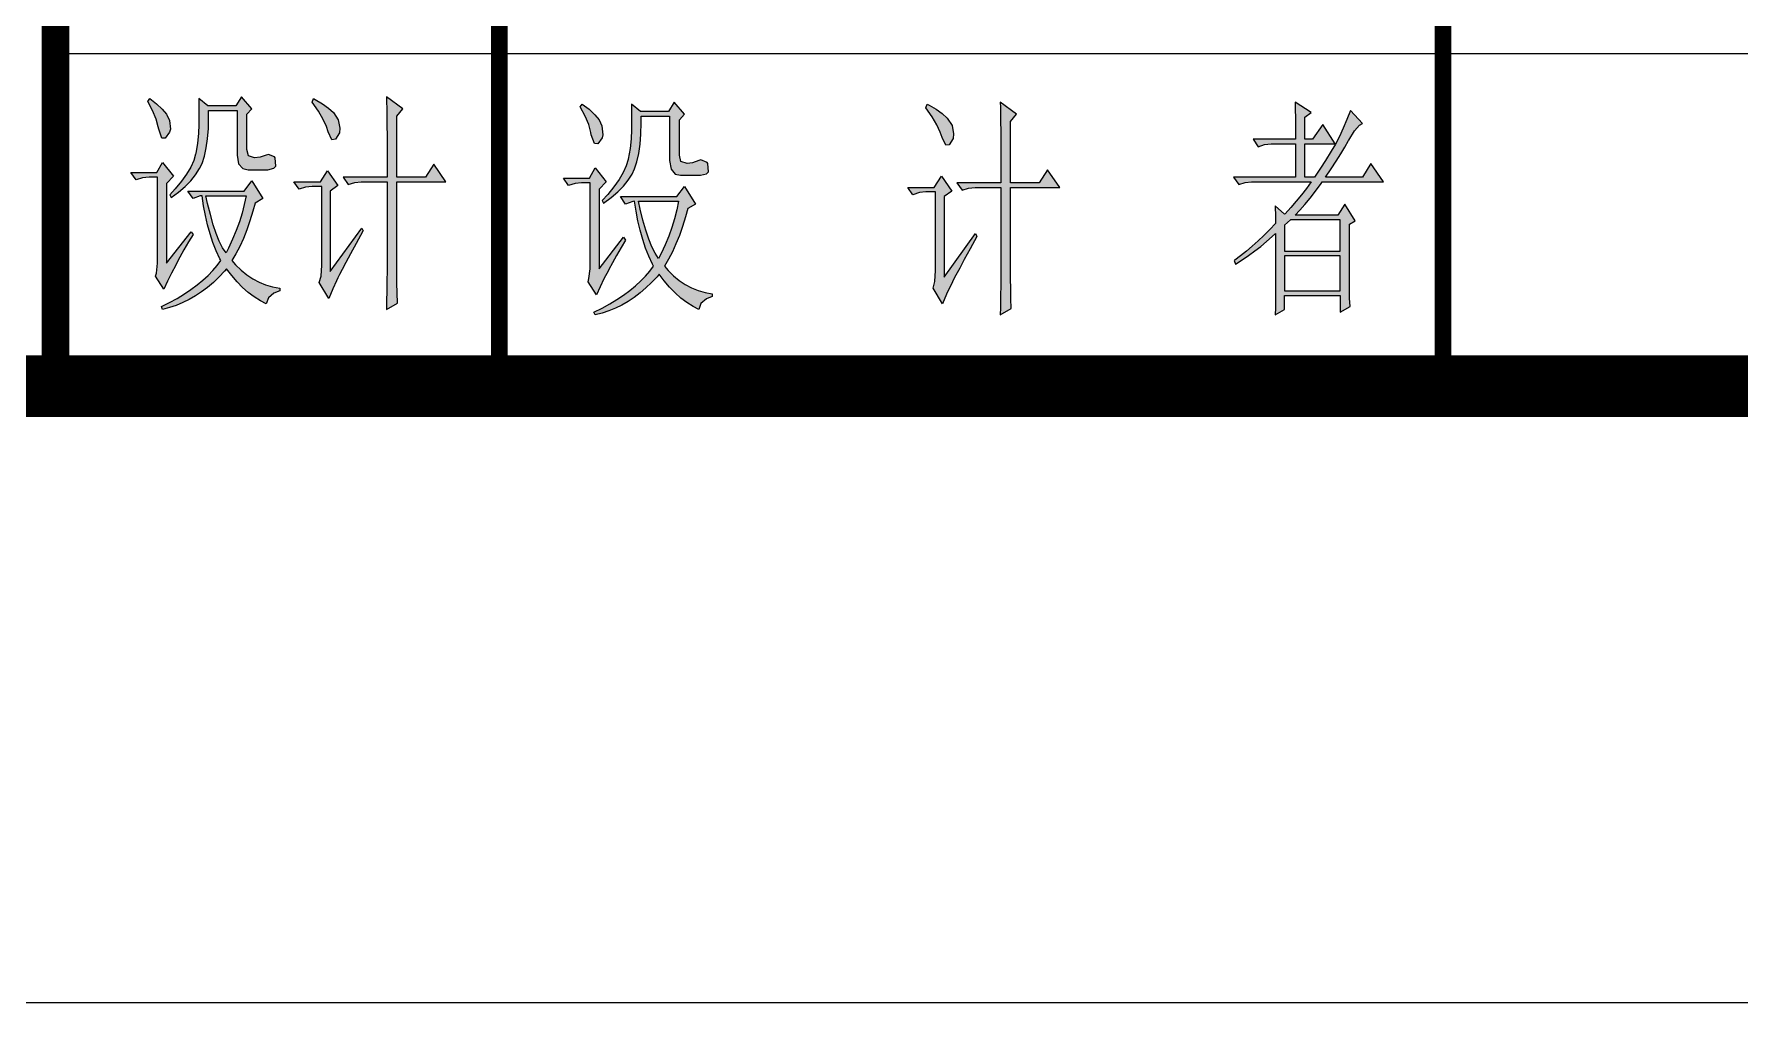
# Model space of a CAD drawing. Extents: x 458975 to 585950, y -118893 to 21149.
# Drawn here: x 568715 to 571481, y -70226 to -68655 of the extents above; entities that cross this region are included whole.
import ezdxf

# ---------------------------------------------------------------- set-up
doc = ezdxf.new("R2010")
doc.units = 0
doc.header["$LTSCALE"] = 1000
doc.header["$MEASUREMENT"] = 0
doc.layers.add('1', color=3, linetype='CONTINUOUS')
doc.layers.add('PUB_TITLE', color=4, linetype='CONTINUOUS')

msp = doc.modelspace()

# ---------------------------------------------------------------- hatches: boundary and pattern name
at = {"layer": '1'}
h = msp.add_hatch(color=256, dxfattribs=at)
h.paths.add_polyline_path([(569010.3, -69006.2), (569004.9, -68992.8), (569000.3, -68978.8), (568996.1, -68964.1), (568992.6, -68949), (568989.5, -68933.2), (568987.2, -68917), (568984.3, -68917.3), (568972.6, -68921.5), (568964.2, -68909.5), (569055.5, -68909.5), (569068.1, -68892.9), (569086, -68921.5), (569073.4, -68929), (569069.7, -68942.2), (569064.9, -68957.7), (569059.7, -68972.4), (569054.2, -68986.2), (569048.4, -68999.1), (569042.2, -69011), (569035.5, -69022), (569041.7, -69029.1), (569050.4, -69037.8), (569059.7, -69045.5), (569069.4, -69052), (569079.6, -69057.4), (569090.3, -69061.7), (569101.5, -69064.9), (569113.2, -69066.9), (569113.2, -69071.4), (569103.7, -69075.2), (569094.7, -69082.6), (569091.2, -69092.4), (569082.1, -69087.7), (569071.9, -69081.1), (569062.2, -69073.9), (569052.8, -69065.6), (569043.9, -69056.5), (569035.4, -69046.3), (569027.1, -69035.5), (569023.8, -69039.4), (569014.8, -69048.8), (569005.6, -69057.6), (568996.2, -69065.6), (568986.5, -69072.9), (568976.6, -69079.4), (568966.5, -69085.3), (568956.1, -69090.4), (568945.3, -69094.8), (568934.4, -69098.5), (568923.3, -69101.4), (568921.3, -69096.9), (568934.3, -69090.3), (568946.8, -69083.5), (568958.5, -69076.3), (568969.2, -69069.1), (568979.4, -69061.7), (568988.7, -69054.2), (568997.1, -69046.3), (569004.8, -69038.4), (569011.6, -69030.2), (569017.7, -69022), (569016.2, -69019.1)])
h.paths.add_polyline_path([(569210.2, -69045), (569207.6, -69050.4), (569205.3, -69055.2), (569199.5, -69067.8), (569193, -69083.5), (569177.2, -69057.9), (569180.2, -69047.3), (569181.4, -69029.5), (569181.4, -68901.9), (569165.6, -68901.9), (569155.1, -68902.9), (569144.7, -68906.4), (569136.3, -68894.5), (569179.3, -68894.5), (569190.8, -68876.5), (569207.6, -68900.5), (569195, -68909.5), (569195, -69040), (569246.5, -68969.5), (569248.5, -68974), (569248.2, -68974.4), (569237.3, -68994.3), (569228.1, -69011.4), (569220.4, -69025.5), (569214.4, -69036.8)])
h.paths.add_polyline_path([(569286.3, -69101.4), (569304.2, -69091), (569303.6, -69074.6), (569303.3, -69058.7), (569303.2, -69042.9), (569303, -69035.5), (569303, -68894.5), (569382.8, -68894.5), (569362.9, -68866), (569349.3, -68887), (569303, -68887), (569303, -68788), (569312.6, -68775.9), (569286.3, -68756.5), (569286.5, -68764.9), (569286.8, -68775.5), (569286.9, -68788.1), (569287.1, -68802.9), (569287.2, -68819.7), (569287.2, -68838.7), (569287.4, -68859.9), (569287.4, -68887), (569216, -68887), (569224.4, -68899), (569234.9, -68895.5), (569245.3, -68894.5), (569287.4, -68894.5), (569287.4, -69039.7), (569287.1, -69053.7), (569286.9, -69070.1), (569286.5, -69089.1)])
h.paths.add_polyline_path([(569639, -69051.7), (569632.6, -69064.7), (569626.8, -69077.5), (569613.2, -69056.5), (569614.6, -69051.4), (569616.4, -69035.5), (569616.4, -68896), (569602.7, -68896), (569592.1, -68897), (569581.7, -68900.5), (569573.3, -68888.4), (569615.3, -68888.4), (569624.8, -68871.9), (569642.6, -68894.5), (569631, -68906.4), (569631, -69035.5), (569670.9, -68984.4), (569674.1, -68988.9), (569666.8, -69000.8), (569659.3, -69013.7), (569652.6, -69025.7), (569646.8, -69036.9), (569646.1, -69038.4)])
h.paths.add_polyline_path([(569796.1, -69091.6), (569792.7, -69101.4), (569783.5, -69096.6), (569773.4, -69090.1), (569763.7, -69082.9), (569754.2, -69074.6), (569745.4, -69065.5), (569736.7, -69055.3), (569728.6, -69044.4), (569725.1, -69048.4), (569716.3, -69057.8), (569707.1, -69066.6), (569697.7, -69074.6), (569688, -69081.9), (569678.1, -69088.4), (569668, -69094.3), (569657.5, -69099.4), (569646.8, -69103.8), (569635.9, -69107.5), (569624.8, -69110.4), (569622.6, -69105.9), (569635.8, -69099.3), (569648.3, -69092.4), (569659.9, -69085.3), (569670.7, -69078.1), (569680.9, -69070.7), (569690.2, -69063.2), (569698.6, -69055.3), (569706.3, -69047.3), (569713.1, -69039.2), (569719.2, -69031), (569717.7, -69028.1), (569711.8, -69015.2), (569706.4, -69001.8), (569701.8, -68987.8), (569697.6, -68973.1), (569694.1, -68958), (569691, -68942.2), (569688.7, -68926), (569685.7, -68926.3), (569674.1, -68930.5), (569665.7, -68918.4), (569757, -68918.4), (569769.5, -68901.9), (569787.3, -68930.5), (569774.8, -68938), (569771.2, -68951.2), (569766.4, -68966.7), (569761.2, -68981.4), (569755.7, -68995.2), (569749.9, -69008.1), (569743.7, -69019.9), (569737, -69031), (569743.1, -69038.1), (569751.9, -69046.8), (569761.1, -69054.5), (569770.8, -69061), (569781.1, -69066.3), (569791.8, -69070.7), (569803, -69073.9), (569814.7, -69075.9), (569814.7, -69080.4), (569805.1, -69084.2)])
h.paths.add_polyline_path([(568997.8, -68779), (569043.9, -68779), (569043.9, -68851), (569046.2, -68865.1), (569053.1, -68873.1), (569061.8, -68875), (569078.6, -68875), (569094.1, -68874.8), (569103.7, -68872.3), (569106.8, -68869), (569105.8, -68855.7), (569104.8, -68853.9), (569094.7, -68850), (569091.2, -68851), (569081.3, -68854.7), (569072.2, -68855.5), (569062.3, -68852.2), (569059.7, -68842), (569059.7, -68784.9), (569068.1, -68775.9), (569051.3, -68756.5), (569041.9, -68771.4), (568996.8, -68771.4), (568982, -68759.5), (568982, -68801.4), (568981.4, -68815.9), (568979.8, -68831.6), (568976.9, -68848.6), (568976.8, -68849.4), (568973.7, -68859.7), (568968.8, -68870.5), (568962.1, -68881.8), (568953.7, -68893.5), (568943.6, -68906), (568934.9, -68915.4), (568936.9, -68919.9), (568949.1, -68911.1), (568959.8, -68901.9), (568969.1, -68892.6), (568976.8, -68882.9), (568983.2, -68873.1), (568987.2, -68864.5), (568991, -68852.8), (568993.9, -68839.6), (568996.1, -68824.6), (568997.4, -68808), (568997.8, -68789.7)])
h.paths.add_polyline_path([(568957.8, -69004.7), (568951.1, -69016.8), (568945.3, -69027.9), (568944.6, -69029.4), (568937.5, -69042.7), (568931.1, -69055.8), (568925.3, -69068.5), (568911.7, -69047.5), (568913.1, -69042.4), (568914.9, -69026.5), (568914.9, -68887), (568901.2, -68887), (568890.7, -68888), (568880.2, -68891.5), (568871.8, -68879.4), (568913.9, -68879.4), (568923.3, -68862.9), (568941.1, -68885.5), (568929.5, -68897.4), (568929.5, -69026.5), (568969.4, -68975.4), (568972.6, -68979.9), (568965.3, -68991.8)])
h.paths.add_polyline_path([(569026.1, -69009.9), (569020.6, -69001.4), (569015.2, -68990.8), (569010.1, -68978.3), (569005.2, -68964), (569000.7, -68947.7), (568996.2, -68929.6), (568993.6, -68917), (569058.6, -68917), (569055.7, -68931.1), (569052, -68945.3), (569047.7, -68959.3), (569042.6, -68973.5), (569036.8, -68987.6), (569030.3, -69001.8)], flags=16)
h.paths.add_polyline_path([(568907, -68779), (568899.2, -68764), (568902.3, -68759.5), (568913.3, -68767.9), (568922.7, -68776.6), (568929.5, -68784.9), (568934.2, -68794.9), (568935.9, -68809), (568934.6, -68814.2), (568927.5, -68823.9), (568922, -68823.5), (568917, -68809), (568916.3, -68805.5), (568912.7, -68792.7)])
h.paths.add_polyline_path([(569203.4, -68825.5), (569197.8, -68826.2), (569191.8, -68813.5), (569189.1, -68804.8), (569183.7, -68793.3), (569175.9, -68780.1), (569165.6, -68765.5), (569167.7, -68759.5), (569170.9, -68761.1), (569182.5, -68767.8), (569192.2, -68774.8), (569200.2, -68782), (569208.1, -68794.2), (569210.8, -68807.5), (569209.9, -68815.2)])
h.paths.add_polyline_path([(569608.5, -68788), (569600.5, -68773), (569603.7, -68768.5), (569614.8, -68776.9), (569624, -68785.6), (569631, -68794), (569635.6, -68803.9), (569637.4, -68818), (569636.1, -68823.2), (569629, -68833), (569623.5, -68832.5), (569618.4, -68818), (569617.8, -68814.5), (569614.2, -68801.7)])
h.paths.add_polyline_path([(569806.3, -68862.9), (569796.1, -68859), (569792.7, -68860), (569782.8, -68863.6), (569773.7, -68864.5), (569763.8, -68861.3), (569761.2, -68851), (569761.2, -68794), (569769.5, -68784.9), (569752.8, -68765.5), (569743.4, -68780.4), (569698.1, -68780.4), (569683.5, -68768.5), (569683.5, -68810.4), (569682.9, -68824.9), (569681.3, -68840.6), (569678.4, -68857.6), (569678.3, -68858.4), (569675.2, -68868.7), (569670.3, -68879.4), (569663.6, -68890.8), (569655.2, -68902.5), (569645.1, -68915), (569636.2, -68924.5), (569638.4, -68929), (569650.6, -68920), (569661.3, -68910.9), (569670.6, -68901.6), (569678.3, -68891.9), (569684.6, -68882.1), (569688.7, -68873.5), (569692.5, -68861.9), (569695.4, -68848.6), (569697.6, -68833.6), (569698.9, -68817), (569699.3, -68798.7), (569699.3, -68788), (569745.4, -68788), (569745.4, -68860), (569747.7, -68874.1), (569754.5, -68882.1), (569763.2, -68883.9), (569780.1, -68883.9), (569795.6, -68883.8), (569805.1, -68881.3), (569808.3, -68878), (569807.3, -68864.7)])
h.paths.add_polyline_path([(569731.6, -69010.8), (569727.6, -69018.9), (569722.1, -69010.4), (569716.7, -68999.8), (569711.6, -68987.3), (569706.7, -68973), (569702, -68956.7), (569697.7, -68938.6), (569695.1, -68926), (569760, -68926), (569757.1, -68940.1), (569753.5, -68954.3), (569749.2, -68968.3), (569744.1, -68982.5), (569738.3, -68996.6)], flags=16)
h.paths.add_polyline_path([(570205.5, -69054), (570202.9, -69059.5), (570200.5, -69064.2), (570194.7, -69076.8), (570188.2, -69092.4), (570172.6, -69066.9), (570175.5, -69056.3), (570176.8, -69038.5), (570176.8, -68910.9), (570161, -68910.9), (570150.4, -68911.9), (570139.9, -68915.4), (570131.5, -68903.5), (570174.6, -68903.5), (570186.2, -68885.5), (570202.9, -68909.5), (570190.4, -68918.4), (570190.4, -69048.9), (570241.7, -68978.5), (570243.9, -68983), (570243.6, -68983.4), (570232.6, -69003.4), (570223.3, -69020.4), (570215.8, -69034.4), (570209.8, -69045.8)])
h.paths.add_polyline_path([(570299.4, -69100), (570299, -69083.6), (570298.6, -69067.6), (570298.4, -69051.8), (570298.4, -68903.5), (570378.2, -68903.5), (570358.1, -68875), (570344.5, -68896), (570298.4, -68896), (570298.4, -68796.9), (570307.8, -68784.9), (570281.6, -68765.5), (570281.9, -68773.9), (570282, -68784.5), (570282.2, -68797.1), (570282.3, -68811.9), (570282.5, -68828.7), (570282.6, -68847.7), (570282.6, -68896), (570211.3, -68896), (570219.7, -68908), (570230.1, -68904.5), (570240.7, -68903.5), (570282.6, -68903.5), (570282.6, -69048.7), (570282.5, -69062.7), (570282.2, -69079.1), (570281.9, -69098.1), (570281.6, -69110.4)])
h.paths.add_polyline_path([(570787.9, -68825.5), (570775.4, -68825.5), (570775.4, -68789.5), (570785.9, -68782), (570759.6, -68765.5), (570760.1, -68776.8), (570760.5, -68791.4), (570760.6, -68809.6), (570760.6, -68825.5), (570691.5, -68825.5), (570699.9, -68837.5), (570710.3, -68834.1), (570720.8, -68833), (570760.6, -68833), (570760.6, -68887), (570660, -68887), (570668.3, -68899), (570678.9, -68895.5), (570689.3, -68894.5), (570785.9, -68894.5), (570778.2, -68905.1), (570770.1, -68915.5), (570761.7, -68926), (570752.8, -68936.1), (570743.4, -68946.3), (570742.8, -68947), (570727.2, -68933.5), (570728, -68951.2), (570728.2, -68961.9), (570718.7, -68971.8), (570709.2, -68981.4), (570699.8, -68990.2), (570690.3, -68998.8), (570680.9, -69006.8), (570671.3, -69014.3), (570661.9, -69021.4), (570661, -69022), (570663.1, -69027.9), (570673.8, -69021.1), (570684.1, -69013.9), (570694.2, -69006.6), (570704.1, -68999.1), (570713.5, -68991.2), (570722.8, -68983.3), (570728.2, -68978.5), (570728.2, -69062.4), (570728, -69083.2), (570727.7, -69099.1), (570727.2, -69110.4), (570742.8, -69101.4), (570742.8, -69079), (570833.1, -69079), (570833.1, -69105.9), (570848.8, -69096.9), (570848.2, -69083.3), (570847.9, -69067.2), (570847.8, -69050.4), (570847.8, -68963.4), (570857.2, -68957.5), (570840.4, -68930.5), (570828.9, -68948.5), (570759.6, -68948.5), (570767.5, -68940.5), (570775.6, -68931.2), (570784, -68920.9), (570792.8, -68909.6), (570801.8, -68897.1), (570803.7, -68894.5), (570903.3, -68894.5), (570882.4, -68864.5), (570868.8, -68887), (570808.9, -68887), (570818.1, -68873.6), (570826.5, -68861), (570833.9, -68849.1), (570840.5, -68838), (570846.5, -68827.5), (570846.8, -68827), (570856.2, -68811.9), (570864.2, -68802.7), (570868.8, -68800), (570849.8, -68779), (570843.9, -68793.6), (570837.8, -68807.5), (570831.6, -68820.7), (570825, -68833.2), (570818.5, -68844.9), (570818.4, -68844.9), (570809.1, -68859.7), (570801.1, -68872.1), (570794.4, -68882.2), (570791.1, -68887), (570775.4, -68887), (570775.4, -68833), (570824.7, -68833), (570804.7, -68801.4)])
h.paths.add_polyline_path([(570833.1, -69014.4), (570742.8, -69014.4), (570742.8, -69071.4), (570833.1, -69071.4)], flags=16)
h.paths.add_polyline_path([(570752.2, -68956), (570742.8, -68965), (570742.8, -69006.9), (570833.1, -69006.9), (570833.1, -68956)], flags=16)
h.paths.add_polyline_path([(570198.8, -68834.5), (570193.1, -68835.2), (570187.2, -68822.5), (570184.4, -68813.8), (570178.9, -68802.3), (570171.1, -68789.1), (570161, -68774.5), (570163, -68768.5), (570166.2, -68770.1), (570177.8, -68776.8), (570187.6, -68783.7), (570195.6, -68791), (570203.4, -68803.2), (570206, -68816.5), (570205.3, -68824.2)])

# ---------------------------------------------------------------- linework, layer by layer
for p, q in [((568749.5, -64076.8), (568749.5, -69226.1)), ((568749.5, -68686.1), (574149.5, -68686.1))]:
    msp.add_line(p, q, dxfattribs=at)
at = {"layer": '1', "const_width": 45}
msp.add_lwpolyline([(568749.5, -64006.5), (584949.5, -64006.5), (584949.5, -69226.1), (568749.5, -69226.1)], close=True, dxfattribs=at)
at = {"layer": '1', "const_width": 27}
for points in [[(569469.5, -65446.1), (569469.5, -69226.1)], [(570999.5, -65446.1), (570999.5, -69226.1)]]:
    msp.add_lwpolyline(points, dxfattribs=at)
at = {"layer": '1'}
for points in [[(568907, -68779), (568899.2, -68764), (568902.3, -68759.5), (568913.3, -68767.9), (568922.7, -68776.6), (568929.5, -68784.9), (568934.2, -68794.9), (568935.9, -68809), (568934.6, -68814.2), (568927.5, -68823.9), (568922, -68823.5), (568917, -68809), (568916.3, -68805.5), (568912.7, -68792.7)], [(568997.8, -68779), (569043.9, -68779), (569043.9, -68851), (569046.2, -68865.1), (569053.1, -68873.1), (569061.8, -68875), (569078.6, -68875), (569094.1, -68874.8), (569103.7, -68872.3), (569106.8, -68869), (569105.8, -68855.7), (569104.8, -68853.9), (569094.7, -68850), (569091.2, -68851), (569081.3, -68854.7), (569072.2, -68855.5), (569062.3, -68852.2), (569059.7, -68842), (569059.7, -68784.9), (569068.1, -68775.9), (569051.3, -68756.5), (569041.9, -68771.4), (568996.8, -68771.4), (568982, -68759.5), (568982, -68801.4), (568981.4, -68815.9), (568979.8, -68831.6), (568976.9, -68848.6), (568976.8, -68849.4), (568973.7, -68859.7), (568968.8, -68870.5), (568962.1, -68881.8), (568953.7, -68893.5), (568943.6, -68906), (568934.9, -68915.4), (568936.9, -68919.9), (568949.1, -68911.1), (568959.8, -68901.9), (568969.1, -68892.6), (568976.8, -68882.9), (568983.2, -68873.1), (568987.2, -68864.5), (568991, -68852.8), (568993.9, -68839.6), (568996.1, -68824.6), (568997.4, -68808), (568997.8, -68789.7)], [(569203.4, -68825.5), (569197.8, -68826.2), (569191.8, -68813.5), (569189.1, -68804.8), (569183.7, -68793.3), (569175.9, -68780.1), (569165.6, -68765.5), (569167.7, -68759.5), (569170.9, -68761.1), (569182.5, -68767.8), (569192.2, -68774.8), (569200.2, -68782), (569208.1, -68794.2), (569210.8, -68807.5), (569209.9, -68815.2)], [(569286.3, -69101.4), (569304.2, -69091), (569303.6, -69074.6), (569303.3, -69058.7), (569303.2, -69042.9), (569303, -69035.5), (569303, -68894.5), (569382.8, -68894.5), (569362.9, -68866), (569349.3, -68887), (569303, -68887), (569303, -68788), (569312.6, -68775.9), (569286.3, -68756.5), (569286.5, -68764.9), (569286.8, -68775.5), (569286.9, -68788.1), (569287.1, -68802.9), (569287.2, -68819.7), (569287.2, -68838.7), (569287.4, -68859.9), (569287.4, -68887), (569216, -68887), (569224.4, -68899), (569234.9, -68895.5), (569245.3, -68894.5), (569287.4, -68894.5), (569287.4, -69039.7), (569287.1, -69053.7), (569286.9, -69070.1), (569286.5, -69089.1)], [(569806.3, -68862.9), (569796.1, -68859), (569792.7, -68860), (569782.8, -68863.6), (569773.7, -68864.5), (569763.8, -68861.3), (569761.2, -68851), (569761.2, -68794), (569769.5, -68784.9), (569752.8, -68765.5), (569743.4, -68780.4), (569698.1, -68780.4), (569683.5, -68768.5), (569683.5, -68810.4), (569682.9, -68824.9), (569681.3, -68840.6), (569678.4, -68857.6), (569678.3, -68858.4), (569675.2, -68868.7), (569670.3, -68879.4), (569663.6, -68890.8), (569655.2, -68902.5), (569645.1, -68915), (569636.2, -68924.5), (569638.4, -68929), (569650.6, -68920), (569661.3, -68910.9), (569670.6, -68901.6), (569678.3, -68891.9), (569684.6, -68882.1), (569688.7, -68873.5), (569692.5, -68861.9), (569695.4, -68848.6), (569697.6, -68833.6), (569698.9, -68817), (569699.3, -68798.7), (569699.3, -68788), (569745.4, -68788), (569745.4, -68860), (569747.7, -68874.1), (569754.5, -68882.1), (569763.2, -68883.9), (569780.1, -68883.9), (569795.6, -68883.8), (569805.1, -68881.3), (569808.3, -68878), (569807.3, -68864.7)], [(570299.4, -69100), (570299, -69083.6), (570298.6, -69067.6), (570298.4, -69051.8), (570298.4, -68903.5), (570378.2, -68903.5), (570358.1, -68875), (570344.5, -68896), (570298.4, -68896), (570298.4, -68796.9), (570307.8, -68784.9), (570281.6, -68765.5), (570281.9, -68773.9), (570282, -68784.5), (570282.2, -68797.1), (570282.3, -68811.9), (570282.5, -68828.7), (570282.6, -68847.7), (570282.6, -68896), (570211.3, -68896), (570219.7, -68908), (570230.1, -68904.5), (570240.7, -68903.5), (570282.6, -68903.5), (570282.6, -69048.7), (570282.5, -69062.7), (570282.2, -69079.1), (570281.9, -69098.1), (570281.6, -69110.4)], [(570787.9, -68825.5), (570775.4, -68825.5), (570775.4, -68789.5), (570785.9, -68782), (570759.6, -68765.5), (570760.1, -68776.8), (570760.5, -68791.4), (570760.6, -68809.6), (570760.6, -68825.5), (570691.5, -68825.5), (570699.9, -68837.5), (570710.3, -68834.1), (570720.8, -68833), (570760.6, -68833), (570760.6, -68887), (570660, -68887), (570668.3, -68899), (570678.9, -68895.5), (570689.3, -68894.5), (570785.9, -68894.5), (570778.2, -68905.1), (570770.1, -68915.5), (570761.7, -68926), (570752.8, -68936.1), (570743.4, -68946.3), (570742.8, -68947), (570727.2, -68933.5), (570728, -68951.2), (570728.2, -68961.9), (570718.7, -68971.8), (570709.2, -68981.4), (570699.8, -68990.2), (570690.3, -68998.8), (570680.9, -69006.8), (570671.3, -69014.3), (570661.9, -69021.4), (570661, -69022), (570663.1, -69027.9), (570673.8, -69021.1), (570684.1, -69013.9), (570694.2, -69006.6), (570704.1, -68999.1), (570713.5, -68991.2), (570722.8, -68983.3), (570728.2, -68978.5), (570728.2, -69062.4), (570728, -69083.2), (570727.7, -69099.1), (570727.2, -69110.4), (570742.8, -69101.4), (570742.8, -69079), (570833.1, -69079), (570833.1, -69105.9), (570848.8, -69096.9), (570848.2, -69083.3), (570847.9, -69067.2), (570847.8, -69050.4), (570847.8, -68963.4), (570857.2, -68957.5), (570840.4, -68930.5), (570828.9, -68948.5), (570759.6, -68948.5), (570767.5, -68940.5), (570775.6, -68931.2), (570784, -68920.9), (570792.8, -68909.6), (570801.8, -68897.1), (570803.7, -68894.5), (570903.3, -68894.5), (570882.4, -68864.5), (570868.8, -68887), (570808.9, -68887), (570818.1, -68873.6), (570826.5, -68861), (570833.9, -68849.1), (570840.5, -68838), (570846.5, -68827.5), (570846.8, -68827), (570856.2, -68811.9), (570864.2, -68802.7), (570868.8, -68800), (570849.8, -68779), (570843.9, -68793.6), (570837.8, -68807.5), (570831.6, -68820.7), (570825, -68833.2), (570818.5, -68844.9), (570818.4, -68844.9), (570809.1, -68859.7), (570801.1, -68872.1), (570794.4, -68882.2), (570791.1, -68887), (570775.4, -68887), (570775.4, -68833), (570824.7, -68833), (570804.7, -68801.4)], [(569608.5, -68788), (569600.5, -68773), (569603.7, -68768.5), (569614.8, -68776.9), (569624, -68785.6), (569631, -68794), (569635.6, -68803.9), (569637.4, -68818), (569636.1, -68823.2), (569629, -68833), (569623.5, -68832.5), (569618.4, -68818), (569617.8, -68814.5), (569614.2, -68801.7)], [(570198.8, -68834.5), (570193.1, -68835.2), (570187.2, -68822.5), (570184.4, -68813.8), (570178.9, -68802.3), (570171.1, -68789.1), (570161, -68774.5), (570163, -68768.5), (570166.2, -68770.1), (570177.8, -68776.8), (570187.6, -68783.7), (570195.6, -68791), (570203.4, -68803.2), (570206, -68816.5), (570205.3, -68824.2)], [(568957.8, -69004.7), (568951.1, -69016.8), (568945.3, -69027.9), (568944.6, -69029.4), (568937.5, -69042.7), (568931.1, -69055.8), (568925.3, -69068.5), (568911.7, -69047.5), (568913.1, -69042.4), (568914.9, -69026.5), (568914.9, -68887), (568901.2, -68887), (568890.7, -68888), (568880.2, -68891.5), (568871.8, -68879.4), (568913.9, -68879.4), (568923.3, -68862.9), (568941.1, -68885.5), (568929.5, -68897.4), (568929.5, -69026.5), (568969.4, -68975.4), (568972.6, -68979.9), (568965.3, -68991.8)], [(569210.2, -69045), (569207.6, -69050.4), (569205.3, -69055.2), (569199.5, -69067.8), (569193, -69083.5), (569177.2, -69057.9), (569180.2, -69047.3), (569181.4, -69029.5), (569181.4, -68901.9), (569165.6, -68901.9), (569155.1, -68902.9), (569144.7, -68906.4), (569136.3, -68894.5), (569179.3, -68894.5), (569190.8, -68876.5), (569207.6, -68900.5), (569195, -68909.5), (569195, -69040), (569246.5, -68969.5), (569248.5, -68974), (569248.2, -68974.4), (569237.3, -68994.3), (569228.1, -69011.4), (569220.4, -69025.5), (569214.4, -69036.8)], [(569639, -69051.7), (569632.6, -69064.7), (569626.8, -69077.5), (569613.2, -69056.5), (569614.6, -69051.4), (569616.4, -69035.5), (569616.4, -68896), (569602.7, -68896), (569592.1, -68897), (569581.7, -68900.5), (569573.3, -68888.4), (569615.3, -68888.4), (569624.8, -68871.9), (569642.6, -68894.5), (569631, -68906.4), (569631, -69035.5), (569670.9, -68984.4), (569674.1, -68988.9), (569666.8, -69000.8), (569659.3, -69013.7), (569652.6, -69025.7), (569646.8, -69036.9), (569646.1, -69038.4)], [(569010.3, -69006.2), (569004.9, -68992.8), (569000.3, -68978.8), (568996.1, -68964.1), (568992.6, -68949), (568989.5, -68933.2), (568987.2, -68917), (568984.3, -68917.3), (568972.6, -68921.5), (568964.2, -68909.5), (569055.5, -68909.5), (569068.1, -68892.9), (569086, -68921.5), (569073.4, -68929), (569069.7, -68942.2), (569064.9, -68957.7), (569059.7, -68972.4), (569054.2, -68986.2), (569048.4, -68999.1), (569042.2, -69011), (569035.5, -69022), (569041.7, -69029.1), (569050.4, -69037.8), (569059.7, -69045.5), (569069.4, -69052), (569079.6, -69057.4), (569090.3, -69061.7), (569101.5, -69064.9), (569113.2, -69066.9), (569113.2, -69071.4), (569103.7, -69075.2), (569094.7, -69082.6), (569091.2, -69092.4), (569082.1, -69087.7), (569071.9, -69081.1), (569062.2, -69073.9), (569052.8, -69065.6), (569043.9, -69056.5), (569035.4, -69046.3), (569027.1, -69035.5), (569023.8, -69039.4), (569014.8, -69048.8), (569005.6, -69057.6), (568996.2, -69065.6), (568986.5, -69072.9), (568976.6, -69079.4), (568966.5, -69085.3), (568956.1, -69090.4), (568945.3, -69094.8), (568934.4, -69098.5), (568923.3, -69101.4), (568921.3, -69096.9), (568934.3, -69090.3), (568946.8, -69083.5), (568958.5, -69076.3), (568969.2, -69069.1), (568979.4, -69061.7), (568988.7, -69054.2), (568997.1, -69046.3), (569004.8, -69038.4), (569011.6, -69030.2), (569017.7, -69022), (569016.2, -69019.1)], [(569796.1, -69091.6), (569792.7, -69101.4), (569783.5, -69096.6), (569773.4, -69090.1), (569763.7, -69082.9), (569754.2, -69074.6), (569745.4, -69065.5), (569736.7, -69055.3), (569728.6, -69044.4), (569725.1, -69048.4), (569716.3, -69057.8), (569707.1, -69066.6), (569697.7, -69074.6), (569688, -69081.9), (569678.1, -69088.4), (569668, -69094.3), (569657.5, -69099.4), (569646.8, -69103.8), (569635.9, -69107.5), (569624.8, -69110.4), (569622.6, -69105.9), (569635.8, -69099.3), (569648.3, -69092.4), (569659.9, -69085.3), (569670.7, -69078.1), (569680.9, -69070.7), (569690.2, -69063.2), (569698.6, -69055.3), (569706.3, -69047.3), (569713.1, -69039.2), (569719.2, -69031), (569717.7, -69028.1), (569711.8, -69015.2), (569706.4, -69001.8), (569701.8, -68987.8), (569697.6, -68973.1), (569694.1, -68958), (569691, -68942.2), (569688.7, -68926), (569685.7, -68926.3), (569674.1, -68930.5), (569665.7, -68918.4), (569757, -68918.4), (569769.5, -68901.9), (569787.3, -68930.5), (569774.8, -68938), (569771.2, -68951.2), (569766.4, -68966.7), (569761.2, -68981.4), (569755.7, -68995.2), (569749.9, -69008.1), (569743.7, -69019.9), (569737, -69031), (569743.1, -69038.1), (569751.9, -69046.8), (569761.1, -69054.5), (569770.8, -69061), (569781.1, -69066.3), (569791.8, -69070.7), (569803, -69073.9), (569814.7, -69075.9), (569814.7, -69080.4), (569805.1, -69084.2)], [(570205.5, -69054), (570202.9, -69059.5), (570200.5, -69064.2), (570194.7, -69076.8), (570188.2, -69092.4), (570172.6, -69066.9), (570175.5, -69056.3), (570176.8, -69038.5), (570176.8, -68910.9), (570161, -68910.9), (570150.4, -68911.9), (570139.9, -68915.4), (570131.5, -68903.5), (570174.6, -68903.5), (570186.2, -68885.5), (570202.9, -68909.5), (570190.4, -68918.4), (570190.4, -69048.9), (570241.7, -68978.5), (570243.9, -68983), (570243.6, -68983.4), (570232.6, -69003.4), (570223.3, -69020.4), (570215.8, -69034.4), (570209.8, -69045.8)], [(569026.1, -69009.9), (569020.6, -69001.4), (569015.2, -68990.8), (569010.1, -68978.3), (569005.2, -68964), (569000.7, -68947.7), (568996.2, -68929.6), (568993.6, -68917), (569058.6, -68917), (569055.7, -68931.1), (569052, -68945.3), (569047.7, -68959.3), (569042.6, -68973.5), (569036.8, -68987.6), (569030.3, -69001.8)], [(569731.6, -69010.8), (569727.6, -69018.9), (569722.1, -69010.4), (569716.7, -68999.8), (569711.6, -68987.3), (569706.7, -68973), (569702, -68956.7), (569697.7, -68938.6), (569695.1, -68926), (569760, -68926), (569757.1, -68940.1), (569753.5, -68954.3), (569749.2, -68968.3), (569744.1, -68982.5), (569738.3, -68996.6)], [(570752.2, -68956), (570742.8, -68965), (570742.8, -69006.9), (570833.1, -69006.9), (570833.1, -68956)], [(570833.1, -69014.4), (570742.8, -69014.4), (570742.8, -69071.4), (570833.1, -69071.4)]]:
    msp.add_lwpolyline(points, close=True, dxfattribs=at)
at = {"layer": 'PUB_TITLE'}
msp.add_lwpolyline([(526549.5, -70226.1), (526549.5, -28226.1), (585949.5, -28226.1), (585949.5, -70226.1)], close=True, dxfattribs=at)
at = {"layer": 'PUB_TITLE', "const_width": 100}
msp.add_lwpolyline([(529049.5, -69226.1), (584949.5, -69226.1), (584949.5, -29226.1), (529049.5, -29226.1)], close=True, dxfattribs=at)

doc.saveas('drawing.dxf')
